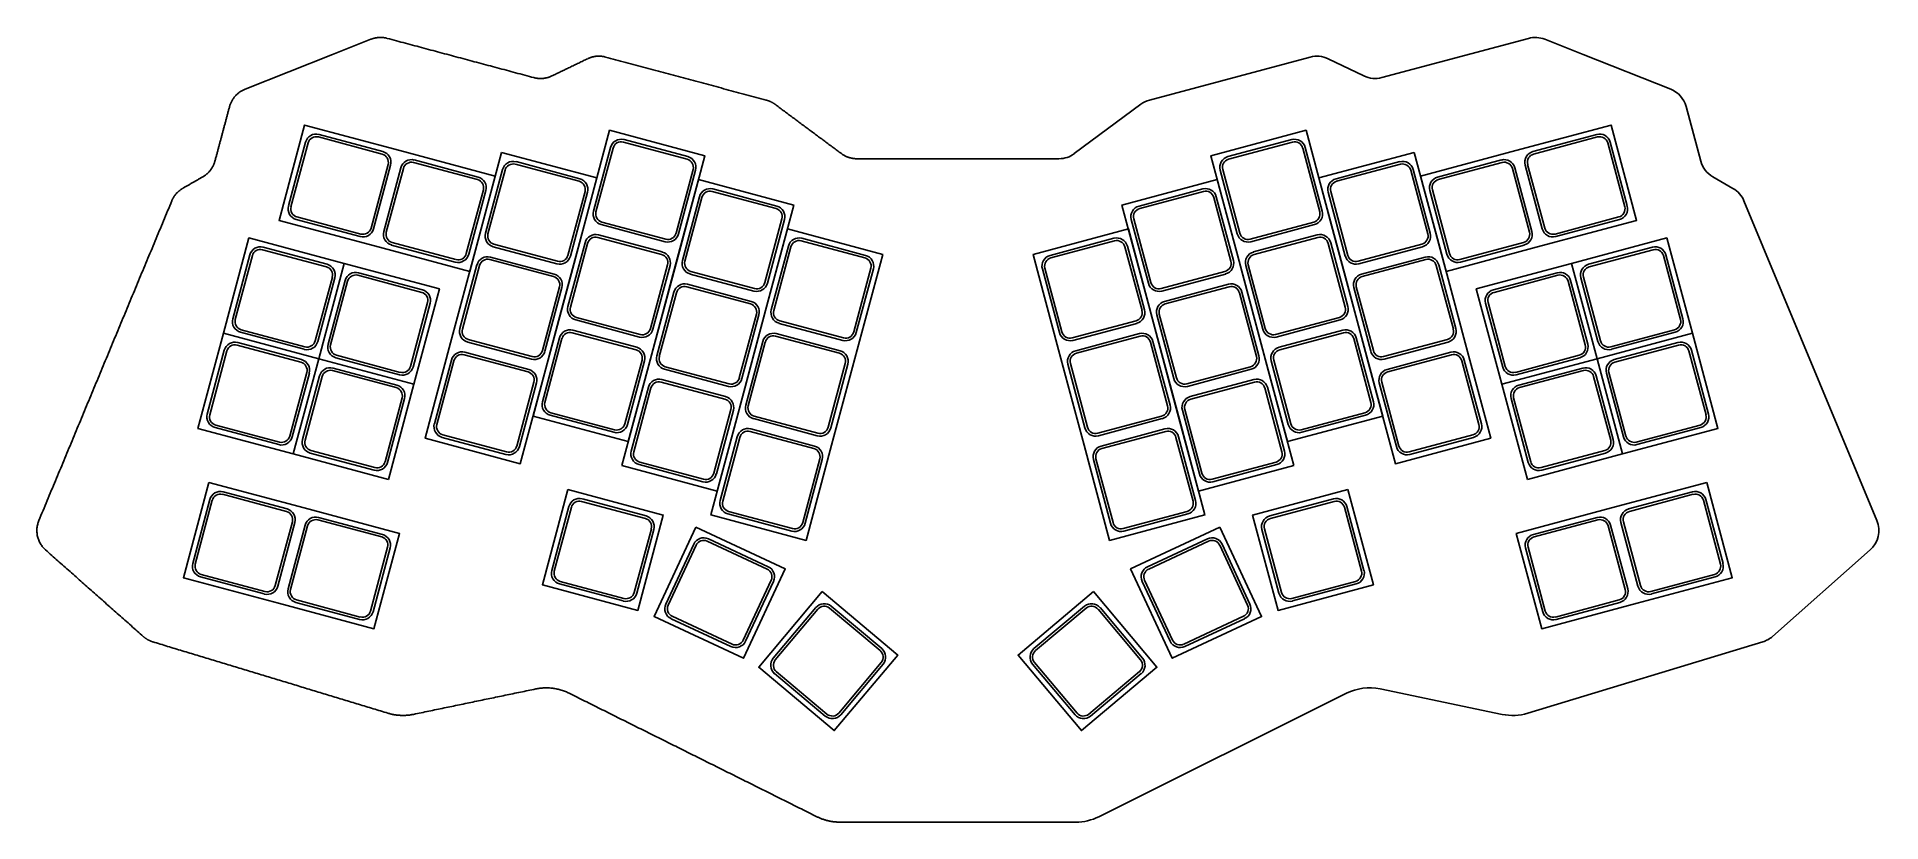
# Model space of a CAD drawing. Header units: millimetres. Extents: x -667 to -311, y -392 to -241.
import ezdxf

# ---------------------------------------------------------------- set-up
doc = ezdxf.new("R2010")
doc.units = ezdxf.units.MM
doc.layers.add('기본값', color=18, linetype='Continuous', true_color=0x000000)

msp = doc.modelspace()

# ---------------------------------------------------------------- linework, layer by layer
at = {"layer": '기본값'}
for p, q in [((-407.11, -248.5), (-378.78, -240.91)), ((-451.98, -252.83), (-420.95, -244.52)), ((-417.49, -244.84), (-410.57, -248.17)), ((-466.5, -263.16), (-453.67, -253.65)), ((-600.05, -262.76), (-612.37, -259.46)), ((-377.93, -262.76), (-365.61, -259.46)), ((-614.97, -260.97), (-618.27, -273.28)), ((-556.07, -261.96), (-559.37, -274.27)), ((-541.15, -263.75), (-553.47, -260.45)), ((-436.83, -263.75), (-424.52, -260.45)), ((-421.91, -261.96), (-418.61, -274.27)), ((-363.01, -260.97), (-359.71, -273.28)), ((-601.85, -277.68), (-598.55, -265.37)), ((-596.57, -265.9), (-599.87, -278.21)), ((-581.65, -267.69), (-593.97, -264.39)), ((-576.94, -266.23), (-580.24, -278.54)), ((-562.02, -268.02), (-574.33, -264.72)), ((-542.95, -278.67), (-539.65, -266.36)), ((-435.03, -278.67), (-438.33, -266.36)), ((-415.96, -268.02), (-403.65, -264.72)), ((-401.05, -266.23), (-397.75, -278.54)), ((-396.33, -267.69), (-384.02, -264.39)), ((-381.41, -265.9), (-378.11, -278.21)), ((-376.13, -277.68), (-379.43, -265.37)), ((-583.45, -282.61), (-580.15, -270.3)), ((-563.82, -282.94), (-560.52, -270.63)), ((-523.98, -273.29), (-536.3, -269.99)), ((-454, -273.29), (-441.68, -269.99)), ((-414.17, -282.94), (-417.47, -270.63)), ((-394.53, -282.61), (-397.83, -270.3)), ((-343.18, -267.64), (-339.3, -269.87)), ((-538.9, -271.49), (-542.2, -283.8)), ((-439.08, -271.49), (-435.78, -283.8)), ((-337.17, -272.29), (-311.5, -334.03)), ((-616.77, -275.88), (-604.45, -279.18)), ((-557.87, -276.88), (-545.55, -280.18)), ((-525.78, -288.2), (-522.48, -275.89)), ((-452.2, -288.2), (-455.5, -275.89)), ((-420.12, -276.88), (-432.43, -280.18)), ((-361.21, -275.88), (-373.53, -279.18)), ((-610.82, -284.53), (-623.13, -281.23)), ((-598.37, -280.82), (-586.05, -284.12)), ((-578.73, -281.15), (-566.42, -284.45)), ((-561, -280.36), (-564.3, -292.67)), ((-546.08, -282.16), (-558.4, -278.86)), ((-521.73, -281.02), (-525.03, -293.33)), ((-506.82, -282.82), (-519.13, -279.52)), ((-471.17, -282.82), (-458.85, -279.52)), ((-456.25, -281.02), (-452.95, -293.33)), ((-431.9, -282.16), (-419.58, -278.86)), ((-416.98, -280.36), (-413.68, -292.67)), ((-399.25, -281.15), (-411.56, -284.45)), ((-379.62, -280.82), (-391.93, -284.12)), ((-367.17, -284.53), (-354.85, -281.23)), ((-625.73, -282.73), (-629.03, -295.05)), ((-581.87, -284.63), (-585.17, -296.94)), ((-566.95, -286.43), (-579.26, -283.13)), ((-547.88, -297.07), (-544.58, -284.76)), ((-430.1, -297.07), (-433.4, -284.76)), ((-411.03, -286.43), (-398.72, -283.13)), ((-396.12, -284.63), (-392.82, -296.94)), ((-352.25, -282.73), (-348.95, -295.05)), ((-612.61, -299.45), (-609.31, -287.13)), ((-607.33, -287.67), (-610.63, -299.98)), ((-592.42, -289.46), (-604.73, -286.16)), ((-528.91, -291.69), (-541.23, -288.39)), ((-540.7, -286.41), (-528.38, -289.71)), ((-508.61, -297.73), (-505.31, -285.42)), ((-469.37, -297.73), (-472.67, -285.42)), ((-437.28, -286.41), (-449.6, -289.71)), ((-449.07, -291.69), (-436.75, -288.39)), ((-385.57, -289.46), (-373.25, -286.16)), ((-370.65, -287.67), (-367.35, -299.98)), ((-365.37, -299.45), (-368.67, -287.13)), ((-594.21, -304.38), (-590.91, -292.07)), ((-568.75, -301.34), (-565.45, -289.03)), ((-543.83, -289.89), (-547.13, -302.2)), ((-434.15, -289.89), (-430.85, -302.2)), ((-409.24, -301.34), (-412.54, -289.03)), ((-383.77, -304.38), (-387.07, -292.07)), ((-562.8, -295.28), (-550.48, -298.58)), ((-530.71, -306.6), (-527.41, -294.29)), ((-447.27, -306.6), (-450.57, -294.29)), ((-415.18, -295.28), (-427.5, -298.58)), ((-627.53, -297.65), (-615.22, -300.95)), ((-565.93, -298.76), (-569.23, -311.07)), ((-551.01, -300.56), (-563.33, -297.26)), ((-511.75, -301.22), (-524.06, -297.92)), ((-523.53, -295.94), (-511.22, -299.24)), ((-454.45, -295.94), (-466.77, -299.24)), ((-466.24, -301.22), (-453.92, -297.92)), ((-426.97, -300.56), (-414.65, -297.26)), ((-412.05, -298.76), (-408.75, -311.07)), ((-350.45, -297.65), (-362.77, -300.95)), ((-630.67, -301.14), (-633.97, -313.45)), ((-615.75, -302.93), (-628.06, -299.63)), ((-609.13, -302.58), (-596.82, -305.88)), ((-571.88, -304.83), (-584.2, -301.53)), ((-583.66, -299.55), (-571.35, -302.85)), ((-526.66, -299.42), (-529.96, -311.74)), ((-451.32, -299.42), (-448.02, -311.74)), ((-394.32, -299.55), (-406.63, -302.85)), ((-406.1, -304.83), (-393.79, -301.53)), ((-368.85, -302.58), (-381.17, -305.88)), ((-362.24, -302.93), (-349.92, -299.63)), ((-347.32, -301.14), (-344.02, -313.45)), ((-617.54, -317.85), (-614.24, -305.54)), ((-612.26, -306.07), (-615.56, -318.38)), ((-597.35, -307.86), (-609.66, -304.56)), ((-586.8, -303.03), (-590.1, -315.34)), ((-552.81, -315.47), (-549.51, -303.16)), ((-545.63, -304.81), (-533.31, -308.11)), ((-513.54, -316.14), (-510.24, -303.82)), ((-464.44, -316.14), (-467.74, -303.82)), ((-432.35, -304.81), (-444.67, -308.11)), ((-425.17, -315.47), (-428.47, -303.16)), ((-391.19, -303.03), (-387.89, -315.34)), ((-380.64, -307.86), (-368.32, -304.56)), ((-365.72, -306.07), (-362.42, -318.38)), ((-360.44, -317.85), (-363.74, -305.54)), ((-573.68, -319.74), (-570.38, -307.43)), ((-548.76, -308.29), (-552.06, -320.61)), ((-533.85, -310.09), (-546.16, -306.79)), ((-444.14, -310.09), (-431.82, -306.79)), ((-429.22, -308.29), (-425.92, -320.61)), ((-404.31, -319.74), (-407.61, -307.43)), ((-599.14, -322.78), (-595.84, -310.47)), ((-535.64, -325.01), (-532.34, -312.69)), ((-442.34, -325.01), (-445.64, -312.69)), ((-378.84, -322.78), (-382.14, -310.47)), ((-632.46, -316.05), (-620.15, -319.35)), ((-567.73, -313.68), (-555.41, -316.98)), ((-516.68, -319.62), (-528.99, -316.32)), ((-528.46, -314.34), (-516.15, -317.64)), ((-449.52, -314.34), (-461.84, -317.64)), ((-461.31, -319.62), (-448.99, -316.32)), ((-410.25, -313.68), (-422.57, -316.98)), ((-345.52, -316.05), (-357.84, -319.35)), ((-588.6, -317.95), (-576.28, -321.25)), ((-531.6, -317.82), (-534.9, -330.14)), ((-446.39, -317.82), (-443.09, -330.14)), ((-389.39, -317.95), (-401.7, -321.25)), ((-614.06, -320.98), (-601.75, -324.28)), ((-550.56, -323.21), (-538.25, -326.51)), ((-518.47, -334.54), (-515.17, -322.22)), ((-459.51, -334.54), (-462.81, -322.22)), ((-427.42, -323.21), (-439.74, -326.51)), ((-363.92, -320.98), (-376.24, -324.28)), ((-633.46, -329.97), (-636.76, -342.29)), ((-618.54, -331.77), (-630.86, -328.47)), ((-549.21, -333.12), (-561.52, -329.82)), ((-428.77, -333.12), (-416.46, -329.82)), ((-359.44, -331.77), (-347.13, -328.47)), ((-344.52, -329.97), (-341.22, -342.29)), ((-620.34, -346.69), (-617.04, -334.37)), ((-600.14, -336.7), (-612.46, -333.4)), ((-564.13, -331.33), (-567.43, -343.64)), ((-533.39, -332.74), (-521.08, -336.04)), ((-444.59, -332.74), (-456.91, -336.04)), ((-413.86, -331.33), (-410.56, -343.64)), ((-377.84, -336.7), (-365.53, -333.4)), ((-357.64, -346.69), (-360.94, -334.37)), ((-615.06, -334.9), (-618.36, -347.22)), ((-551.01, -348.04), (-547.71, -335.73)), ((-525.63, -342.94), (-537.18, -337.55)), ((-452.35, -342.94), (-440.8, -337.55)), ((-426.98, -348.04), (-430.28, -335.73)), ((-362.92, -334.9), (-359.62, -347.22)), ((-601.94, -351.62), (-598.64, -339.3)), ((-540.01, -338.58), (-545.4, -350.13)), ((-437.97, -338.58), (-432.59, -350.13)), ((-376.04, -351.62), (-379.34, -339.3)), ((-312.81, -339.69), (-331.67, -356.4)), ((-635.26, -344.89), (-622.94, -348.19)), ((-342.73, -344.89), (-355.04, -348.19)), ((-565.92, -346.24), (-553.61, -349.54)), ((-529.99, -357.32), (-524.6, -345.76)), ((-447.99, -357.32), (-453.38, -345.76)), ((-412.06, -346.24), (-424.37, -349.54)), ((-616.86, -349.82), (-604.54, -353.12)), ((-516.44, -350.81), (-524.64, -360.58)), ((-503.68, -358.75), (-513.45, -350.55)), ((-474.3, -358.75), (-464.53, -350.55)), ((-461.54, -350.81), (-453.35, -360.58)), ((-361.13, -349.82), (-373.44, -353.12)), ((-544.37, -352.96), (-532.81, -358.34)), ((-433.61, -352.96), (-445.17, -358.34)), ((-333.53, -357.44), (-378.93, -371.21)), ((-511.62, -371.51), (-503.42, -361.74)), ((-466.37, -371.51), (-474.56, -361.74)), ((-524.38, -363.57), (-514.61, -371.77)), ((-453.61, -363.57), (-463.37, -371.77)), ((-383.87, -371.43), (-407.45, -366.53)), ((-413.95, -367.37), (-461.76, -391.19))]:
    msp.add_line(p, q, dxfattribs=at)
for points in [[(-626.66, -250.73), (-609.74, -244.02), (-602.34, -241.09)], [(-375.65, -241.09), (-368.24, -244.02), (-351.32, -250.73)], [(-348.34, -254.08), (-345.52, -264.6)], [(-600.18, -263.25), (-612.5, -259.95)], [(-377.8, -263.25), (-365.49, -259.95)], [(-614.49, -261.1), (-617.79, -273.41)], [(-555.59, -262.09), (-558.89, -274.4)], [(-541.28, -264.24), (-553.6, -260.94)], [(-436.7, -264.24), (-424.39, -260.94)], [(-422.4, -262.09), (-419.1, -274.4)], [(-363.49, -261.1), (-360.2, -273.41)], [(-602.33, -277.55), (-599.03, -265.24)], [(-596.09, -266.03), (-599.39, -278.34)], [(-581.78, -268.18), (-594.1, -264.88)], [(-576.45, -266.36), (-579.75, -278.67)], [(-562.15, -268.51), (-574.46, -265.21)], [(-543.43, -278.54), (-540.13, -266.23)], [(-508.51, -264.15), (-487.18, -264.15), (-469.47, -264.15)], [(-434.55, -278.54), (-437.85, -266.23)], [(-415.84, -268.51), (-403.52, -265.21)], [(-401.53, -266.36), (-398.23, -278.67)], [(-396.2, -268.18), (-383.89, -264.88)], [(-381.9, -266.03), (-378.6, -278.34)], [(-375.65, -277.55), (-378.95, -265.24)], [(-583.93, -282.48), (-580.63, -270.17)], [(-564.3, -282.81), (-561, -270.5)], [(-524.11, -273.77), (-536.43, -270.47)], [(-453.87, -273.77), (-441.55, -270.47)], [(-413.68, -282.81), (-416.98, -270.5)], [(-394.05, -282.48), (-397.35, -270.17)], [(-538.42, -271.62), (-541.72, -283.93)], [(-439.56, -271.62), (-436.26, -283.93)], [(-616.64, -275.4), (-604.32, -278.7)], [(-557.74, -276.39), (-545.42, -279.69)], [(-526.26, -288.07), (-522.96, -275.76)], [(-451.72, -288.07), (-455.02, -275.76)], [(-420.24, -276.39), (-432.56, -279.69)], [(-361.34, -275.4), (-373.66, -278.7)], [(-598.24, -280.33), (-585.92, -283.63)], [(-578.6, -280.66), (-566.29, -283.96)], [(-560.52, -280.49), (-563.82, -292.8)], [(-546.21, -282.64), (-558.53, -279.34)], [(-521.25, -281.15), (-524.55, -293.46)], [(-506.95, -283.3), (-519.26, -280)], [(-471.04, -283.3), (-458.72, -280)], [(-456.73, -281.15), (-453.43, -293.46)], [(-431.77, -282.64), (-419.46, -279.34)], [(-417.46, -280.49), (-414.17, -292.8)], [(-399.38, -280.66), (-411.69, -283.96)], [(-379.74, -280.33), (-392.06, -283.63)], [(-625.25, -282.86), (-628.55, -295.18)], [(-610.95, -285.02), (-623.26, -281.72)], [(-581.38, -284.76), (-584.68, -297.07)], [(-567.08, -286.91), (-579.39, -283.61)], [(-548.36, -296.94), (-545.06, -284.63)], [(-429.62, -296.94), (-432.92, -284.63)], [(-410.9, -286.91), (-398.59, -283.61)], [(-396.6, -284.76), (-393.3, -297.07)], [(-367.04, -285.02), (-354.72, -281.72)], [(-352.73, -282.86), (-349.43, -295.18)], [(-613.1, -299.32), (-609.8, -287.01)], [(-606.85, -287.79), (-610.15, -300.11)], [(-592.55, -289.95), (-604.86, -286.65)], [(-540.57, -285.92), (-528.25, -289.22)], [(-509.1, -297.6), (-505.8, -285.29)], [(-468.89, -297.6), (-472.19, -285.29)], [(-437.41, -285.92), (-449.73, -289.22)], [(-385.44, -289.95), (-373.12, -286.65)], [(-371.13, -287.79), (-367.83, -300.11)], [(-364.89, -299.32), (-368.19, -287.01)], [(-594.7, -304.25), (-591.4, -291.94)], [(-569.23, -301.21), (-565.93, -288.9)], [(-543.35, -290.02), (-546.65, -302.33)], [(-529.04, -292.17), (-541.36, -288.87)], [(-448.94, -292.17), (-436.62, -288.87)], [(-434.63, -290.02), (-431.33, -302.33)], [(-408.75, -301.21), (-412.05, -288.9)], [(-383.29, -304.25), (-386.59, -291.94)], [(-562.67, -294.79), (-550.35, -298.09)], [(-531.2, -306.48), (-527.9, -294.16)], [(-523.4, -295.45), (-511.09, -298.75)], [(-454.58, -295.45), (-466.9, -298.75)], [(-446.79, -306.48), (-450.09, -294.16)], [(-415.31, -294.79), (-427.63, -298.09)], [(-627.4, -297.17), (-615.09, -300.47)], [(-583.54, -299.06), (-571.22, -302.36)], [(-565.45, -298.89), (-568.75, -311.2)], [(-551.14, -301.04), (-563.46, -297.74)], [(-511.88, -301.7), (-524.19, -298.4)], [(-466.11, -301.7), (-453.79, -298.4)], [(-426.84, -301.04), (-414.52, -297.74)], [(-412.53, -298.89), (-409.23, -311.2)], [(-394.45, -299.06), (-406.76, -302.36)], [(-350.58, -297.17), (-362.9, -300.47)], [(-630.18, -301.27), (-633.48, -313.58)], [(-615.88, -303.42), (-628.19, -300.12)], [(-609, -302.1), (-596.69, -305.4)], [(-572.01, -305.31), (-584.32, -302.01)], [(-526.18, -299.55), (-529.48, -311.86)], [(-451.8, -299.55), (-448.5, -311.86)], [(-405.97, -305.31), (-393.66, -302.01)], [(-368.98, -302.1), (-381.3, -305.4)], [(-362.11, -303.42), (-349.79, -300.12)], [(-347.8, -301.27), (-344.5, -313.58)], [(-618.03, -317.72), (-614.73, -305.41)], [(-611.78, -306.2), (-615.08, -318.51)], [(-597.48, -308.35), (-609.79, -305.05)], [(-586.32, -303.16), (-589.61, -315.47)], [(-553.29, -315.35), (-549.99, -303.03)], [(-545.5, -304.32), (-533.19, -307.62)], [(-514.03, -316.01), (-510.73, -303.69)], [(-463.96, -316.01), (-467.26, -303.69)], [(-432.48, -304.32), (-444.8, -307.62)], [(-424.69, -315.35), (-427.99, -303.03)], [(-391.67, -303.16), (-388.37, -315.47)], [(-380.51, -308.35), (-368.19, -305.05)], [(-366.2, -306.2), (-362.9, -318.51)], [(-359.96, -317.72), (-363.26, -305.41)], [(-574.16, -319.62), (-570.86, -307.3)], [(-548.28, -308.42), (-551.58, -320.73)], [(-533.97, -310.57), (-546.29, -307.27)], [(-444.01, -310.57), (-431.69, -307.27)], [(-429.7, -308.42), (-426.4, -320.73)], [(-403.82, -319.62), (-407.12, -307.3)], [(-599.63, -322.65), (-596.33, -310.34)], [(-567.6, -313.19), (-555.28, -316.49)], [(-536.13, -324.88), (-532.83, -312.56)], [(-441.86, -324.88), (-445.16, -312.56)], [(-410.38, -313.19), (-422.7, -316.49)], [(-378.36, -322.65), (-381.66, -310.34)], [(-632.33, -315.57), (-620.02, -318.87)], [(-516.81, -320.1), (-529.12, -316.8)], [(-528.33, -313.85), (-516.02, -317.15)], [(-449.65, -313.85), (-461.97, -317.15)], [(-461.18, -320.1), (-448.86, -316.8)], [(-345.65, -315.57), (-357.97, -318.87)], [(-613.93, -320.5), (-601.62, -323.8)], [(-588.47, -317.46), (-576.15, -320.76)], [(-531.11, -317.95), (-534.41, -330.27)], [(-446.87, -317.95), (-443.57, -330.27)], [(-389.52, -317.46), (-401.83, -320.76)], [(-364.05, -320.5), (-376.37, -323.8)], [(-550.43, -322.73), (-538.12, -326.03)], [(-518.96, -334.41), (-515.66, -322.09)], [(-459.03, -334.41), (-462.33, -322.09)], [(-427.55, -322.73), (-439.87, -326.03)], [(-632.98, -330.1), (-636.28, -342.41)], [(-618.67, -332.25), (-630.99, -328.95)], [(-549.34, -333.61), (-561.65, -330.31)], [(-428.64, -333.61), (-416.33, -330.31)], [(-359.31, -332.25), (-347, -328.95)], [(-345.01, -330.1), (-341.71, -342.41)], [(-620.82, -346.56), (-617.52, -334.24)], [(-600.27, -337.18), (-612.59, -333.88)], [(-563.64, -331.46), (-566.94, -343.77)], [(-533.26, -332.26), (-520.95, -335.56)], [(-444.72, -332.26), (-457.04, -335.56)], [(-414.34, -331.46), (-411.04, -343.77)], [(-377.71, -337.18), (-365.4, -333.88)], [(-357.16, -346.56), (-360.46, -334.24)], [(-614.58, -335.03), (-617.88, -347.35)], [(-551.49, -347.91), (-548.19, -335.6)], [(-525.84, -343.39), (-537.4, -338)], [(-452.14, -343.39), (-440.59, -338)], [(-426.49, -347.91), (-429.79, -335.6)], [(-363.41, -335.03), (-360.11, -347.35)], [(-602.42, -351.49), (-599.12, -339.17)], [(-539.56, -338.79), (-544.94, -350.34)], [(-438.43, -338.79), (-433.04, -350.34)], [(-375.56, -351.49), (-378.86, -339.17)], [(-635.13, -344.41), (-622.81, -347.71)], [(-342.85, -344.41), (-355.17, -347.71)], [(-565.8, -345.76), (-553.48, -349.06)], [(-530.44, -357.1), (-525.05, -345.55)], [(-447.54, -357.1), (-452.93, -345.55)], [(-412.19, -345.76), (-424.5, -349.06)], [(-616.73, -349.34), (-604.41, -352.64)], [(-544.16, -352.5), (-532.6, -357.89)], [(-516.06, -351.13), (-524.26, -360.9)], [(-504, -359.13), (-513.77, -350.93)], [(-473.98, -359.13), (-464.21, -350.93)], [(-461.92, -351.13), (-453.73, -360.9)], [(-433.83, -352.5), (-445.38, -357.89)], [(-361.26, -349.34), (-373.57, -352.64)], [(-524.06, -363.19), (-514.29, -371.39)], [(-512, -371.19), (-503.8, -361.42)], [(-465.98, -371.19), (-474.18, -361.42)], [(-453.93, -363.19), (-463.7, -371.39)], [(-466.22, -392.24), (-488.99, -392.24), (-511.77, -392.24)]]:
    msp.add_lwpolyline(points, dxfattribs=at)
at = {"layer": '기본값', "color": 18, "true_color": 0x000000}
for points in [[(-578.34, -267.52), (-583.27, -285.92), (-601.68, -280.99), (-620.08, -276.06), (-615.15, -257.66), (-596.75, -262.59)], [(-571.04, -313.85), (-566.11, -295.45), (-561.18, -277.05), (-556.25, -258.65), (-537.84, -263.58), (-542.78, -281.98), (-547.71, -300.38), (-552.64, -318.78)], [(-406.95, -313.85), (-411.88, -295.45), (-416.81, -277.05), (-421.74, -258.65), (-440.14, -263.58), (-435.21, -281.98), (-430.28, -300.38), (-425.35, -318.78)], [(-399.64, -267.52), (-394.71, -285.92), (-376.31, -280.99), (-357.91, -276.06), (-362.84, -257.66), (-381.24, -262.59)], [(-577.11, -262.92), (-558.71, -267.85), (-563.64, -286.25), (-568.57, -304.65), (-573.5, -323.05), (-591.9, -318.12), (-586.97, -299.72), (-582.04, -281.32)], [(-400.87, -262.92), (-419.27, -267.85), (-414.34, -286.25), (-409.41, -304.65), (-404.48, -323.05), (-386.08, -318.12), (-391.01, -299.72), (-395.94, -281.32)], [(-553.87, -323.38), (-548.94, -304.98), (-544.01, -286.58), (-539.08, -268.18), (-520.68, -273.11), (-525.61, -291.51), (-530.54, -309.91), (-535.47, -328.31)], [(-424.11, -323.38), (-429.04, -304.98), (-433.98, -286.58), (-438.91, -268.18), (-457.31, -273.11), (-452.38, -291.51), (-447.45, -309.91), (-442.52, -328.31)], [(-521.91, -277.71), (-503.51, -282.64), (-508.44, -301.04), (-513.37, -319.44), (-518.3, -337.84), (-536.7, -332.91), (-531.77, -314.51), (-526.84, -296.11)], [(-456.07, -277.71), (-474.48, -282.64), (-469.54, -301.04), (-464.61, -319.44), (-459.68, -337.84), (-441.28, -332.91), (-446.21, -314.51), (-451.14, -296.11)], [(-598.97, -326.09), (-617.37, -321.16), (-635.77, -316.23), (-630.84, -297.83), (-625.91, -279.43), (-607.51, -284.36), (-589.11, -289.29), (-594.04, -307.69)], [(-379.01, -326.09), (-360.61, -321.16), (-342.21, -316.23), (-347.14, -297.83), (-352.07, -279.43), (-370.47, -284.36), (-388.88, -289.29), (-383.95, -307.69)], [(-617.37, -321.16), (-612.44, -302.76), (-607.51, -284.36), (-612.44, -302.76)], [(-360.61, -321.16), (-365.54, -302.76), (-370.47, -284.36), (-365.54, -302.76)], [(-594.04, -307.69), (-612.44, -302.76), (-630.84, -297.83), (-612.44, -302.76)], [(-383.95, -307.69), (-365.54, -302.76), (-347.14, -297.83), (-365.54, -302.76)], [(-633.64, -326.66), (-615.23, -331.59), (-596.83, -336.52), (-601.76, -354.92), (-620.17, -349.99), (-638.57, -345.06)], [(-344.35, -326.66), (-362.75, -331.59), (-381.15, -336.52), (-376.22, -354.92), (-357.82, -349.99), (-339.42, -345.06)], [(-564.3, -328.02), (-545.9, -332.95), (-550.83, -351.35), (-569.23, -346.42)], [(-413.68, -328.02), (-432.08, -332.95), (-427.15, -351.35), (-408.75, -346.42)], [(-539.61, -335.29), (-522.34, -343.34), (-530.39, -360.6), (-547.66, -352.55)], [(-438.38, -335.29), (-455.64, -343.34), (-447.59, -360.6), (-430.33, -352.55)], [(-515.2, -347.74), (-500.61, -359.99), (-512.86, -374.58), (-527.45, -362.33)], [(-462.78, -347.74), (-477.37, -359.99), (-465.13, -374.58), (-450.54, -362.33)]]:
    msp.add_lwpolyline(points, close=True, dxfattribs=at)
at = {"layer": '기본값', "extrusion": (0, 0, -1)}
for centre, radius, start, end in [((377.49, -245.74), 5, 75, 111.614), ((419.66, -249.35), 5, 75, 115.6848), ((450.69, -257.66), 5, 53.427, 75), ((353.17, -255.37), 5, 111.614, 165), ((365.06, -261.52), 2.13, 75, 165), ((365.06, -261.52), 1.62, 75, 165), ((423.97, -262.51), 2.12, 75, 165), ((423.97, -262.51), 1.62, 75, 165), ((377.38, -264.82), 2.12, 345, 75), ((377.38, -264.82), 1.62, 345, 75), ((436.28, -265.81), 2.13, 345, 75), ((436.28, -265.81), 1.62, 345, 75), ((403.1, -266.78), 2.12, 75, 165), ((403.1, -266.78), 1.62, 75, 165), ((383.47, -266.45), 2.12, 75, 165), ((383.47, -266.45), 1.62, 75, 165), ((441.13, -272.04), 2.12, 75, 165), ((441.13, -272.04), 1.62, 75, 165), ((415.41, -270.08), 2.13, 345, 75), ((415.41, -270.08), 1.62, 345, 75), ((395.78, -269.75), 2.13, 345, 75), ((395.78, -269.75), 1.62, 345, 75), ((341.79, -274.21), 5, 119.8611, 157.4278), ((453.45, -275.34), 2.13, 345, 75), ((453.45, -275.34), 1.62, 345, 75), ((361.76, -273.83), 1.62, 165, 255), ((361.76, -273.83), 2.12, 165, 255), ((420.67, -274.82), 1.62, 165, 255), ((420.67, -274.82), 2.12, 165, 255), ((374.08, -277.13), 2.13, 255, 345), ((374.08, -277.13), 1.62, 255, 345), ((458.3, -281.57), 2.12, 75, 165), ((458.3, -281.57), 1.62, 75, 165), ((432.98, -278.12), 2.12, 255, 345), ((432.98, -278.12), 1.62, 255, 345), ((419.03, -280.91), 2.12, 75, 165), ((419.03, -280.91), 1.62, 75, 165), ((399.8, -279.09), 1.62, 165, 255), ((399.8, -279.09), 2.12, 165, 255), ((380.17, -278.76), 1.62, 165, 255), ((380.17, -278.76), 2.12, 165, 255), ((354.3, -283.28), 2.13, 75, 165), ((470.62, -284.87), 2.13, 345, 75), ((470.62, -284.87), 1.62, 345, 75), ((437.83, -284.35), 1.62, 165, 255), ((437.83, -284.35), 2.12, 165, 255), ((431.35, -284.21), 2.12, 345, 75), ((431.35, -284.21), 1.62, 345, 75), ((412.11, -282.39), 2.12, 255, 345), ((412.11, -282.39), 1.62, 255, 345), ((398.17, -285.18), 2.12, 75, 165), ((398.17, -285.18), 1.62, 75, 165), ((392.48, -282.06), 2.12, 255, 345), ((392.48, -282.06), 1.62, 255, 345), ((366.62, -286.58), 2.12, 345, 75), ((354.3, -283.28), 1.62, 75, 165), ((450.15, -287.65), 2.12, 255, 345), ((450.15, -287.65), 1.62, 255, 345), ((436.2, -290.44), 2.12, 75, 165), ((410.48, -288.48), 2.12, 345, 75), ((410.48, -288.48), 1.62, 345, 75), ((372.7, -288.22), 2.12, 75, 165), ((372.7, -288.22), 1.62, 75, 165), ((366.62, -286.58), 1.62, 345, 75), ((448.52, -293.74), 2.12, 345, 75), ((436.2, -290.44), 1.62, 75, 165), ((385.02, -291.52), 2.13, 345, 75), ((385.02, -291.52), 1.62, 345, 75), ((455, -293.88), 1.62, 165, 255), ((455, -293.88), 2.12, 165, 255), ((448.52, -293.74), 1.62, 345, 75), ((415.73, -293.22), 1.62, 165, 255), ((415.73, -293.22), 2.13, 165, 255), ((351, -295.6), 1.62, 165, 255), ((351, -295.6), 2.12, 165, 255), ((467.32, -297.18), 2.12, 255, 345), ((467.32, -297.18), 1.62, 255, 345), ((453.37, -299.97), 2.12, 75, 165), ((453.37, -299.97), 1.62, 75, 165), ((428.05, -296.52), 2.13, 255, 345), ((428.05, -296.52), 1.62, 255, 345), ((414.1, -299.31), 2.13, 75, 165), ((414.1, -299.31), 1.62, 75, 165), ((394.87, -297.49), 1.62, 165, 255), ((394.87, -297.49), 2.13, 165, 255), ((465.69, -303.27), 2.12, 345, 75), ((465.69, -303.27), 1.62, 345, 75), ((432.9, -302.75), 1.62, 165, 255), ((432.9, -302.75), 2.13, 165, 255), ((426.42, -302.61), 2.12, 345, 75), ((426.42, -302.61), 1.62, 345, 75), ((407.18, -300.79), 2.13, 255, 345), ((407.18, -300.79), 1.62, 255, 345), ((393.24, -303.58), 2.13, 75, 165), ((393.24, -303.58), 1.62, 75, 165), ((369.4, -300.53), 1.62, 165, 255), ((369.4, -300.53), 2.12, 165, 255), ((363.32, -298.9), 2.13, 255, 345), ((363.32, -298.9), 1.62, 255, 345), ((349.37, -301.69), 2.13, 75, 165), ((349.37, -301.69), 1.62, 75, 165), ((405.55, -306.88), 2.12, 345, 75), ((405.55, -306.88), 1.62, 345, 75), ((381.72, -303.83), 2.12, 255, 345), ((381.72, -303.83), 1.62, 255, 345), ((367.77, -306.62), 2.12, 75, 165), ((367.77, -306.62), 1.62, 75, 165), ((361.69, -304.99), 2.12, 345, 75), ((361.69, -304.99), 1.62, 345, 75), ((445.22, -306.05), 2.13, 255, 345), ((445.22, -306.05), 1.62, 255, 345), ((431.27, -308.84), 2.13, 75, 165), ((431.27, -308.84), 1.62, 75, 165), ((380.09, -309.92), 2.13, 345, 75), ((380.09, -309.92), 1.62, 345, 75), ((450.07, -312.29), 1.62, 165, 255), ((450.07, -312.29), 2.13, 165, 255), ((443.59, -312.14), 2.12, 345, 75), ((443.59, -312.14), 1.62, 345, 75), ((410.8, -311.62), 1.62, 165, 255), ((410.8, -311.62), 2.13, 165, 255), ((462.39, -315.59), 2.13, 255, 345), ((462.39, -315.59), 1.62, 255, 345), ((448.44, -318.37), 2.13, 75, 165), ((448.44, -318.37), 1.62, 75, 165), ((423.12, -314.92), 2.13, 255, 345), ((423.12, -314.92), 1.62, 255, 345), ((389.94, -315.89), 1.62, 165, 255), ((389.94, -315.89), 2.13, 165, 255), ((346.07, -314), 1.62, 165, 255), ((346.07, -314), 2.12, 165, 255), ((460.76, -321.67), 2.12, 345, 75), ((460.76, -321.67), 1.62, 345, 75), ((402.25, -319.19), 2.13, 255, 345), ((402.25, -319.19), 1.62, 255, 345), ((364.47, -318.93), 1.62, 165, 255), ((364.47, -318.93), 2.12, 165, 255), ((358.39, -317.3), 2.13, 255, 345), ((358.39, -317.3), 1.62, 255, 345), ((427.97, -321.16), 1.62, 165, 255), ((427.97, -321.16), 2.13, 165, 255), ((376.79, -322.23), 2.12, 255, 345), ((376.79, -322.23), 1.62, 255, 345), ((440.29, -324.46), 2.13, 255, 345), ((440.29, -324.46), 1.62, 255, 345), ((445.14, -330.69), 1.62, 165, 255), ((445.14, -330.69), 2.13, 165, 255), ((415.91, -331.88), 2.12, 75, 165), ((415.91, -331.88), 1.62, 75, 165), ((346.58, -330.52), 2.13, 75, 165), ((346.58, -330.52), 1.62, 75, 165), ((457.46, -333.99), 2.13, 255, 345), ((457.46, -333.99), 1.62, 255, 345), ((428.22, -335.18), 2.12, 345, 75), ((428.22, -335.18), 1.62, 345, 75), ((364.98, -335.45), 2.12, 75, 165), ((364.98, -335.45), 1.62, 75, 165), ((358.89, -333.82), 2.12, 345, 75), ((358.89, -333.82), 1.62, 345, 75), ((316.12, -335.95), 5, 157.4278, 228.4706), ((439.9, -339.47), 2.12, 64.9999, 154.9999), ((439.9, -339.47), 1.62, 64.9999, 154.9999), ((377.29, -338.75), 2.13, 345, 75), ((377.29, -338.75), 1.62, 345, 75), ((451.46, -344.86), 2.13, 334.9999, 64.9999), ((451.46, -344.86), 1.62, 334.9999, 64.9999), ((412.61, -344.19), 1.62, 165, 255), ((412.61, -344.19), 2.13, 165, 255), ((343.28, -342.84), 1.62, 165, 255), ((343.28, -342.84), 2.12, 165, 255), ((424.92, -347.49), 2.13, 255, 345), ((424.92, -347.49), 1.62, 255, 345), ((361.68, -347.77), 1.62, 165, 255), ((361.68, -347.77), 2.12, 165, 255), ((355.59, -346.14), 2.13, 255, 345), ((355.59, -346.14), 1.62, 255, 345), ((463.17, -352.18), 2.12, 49.9999, 139.9999), ((463.17, -352.18), 1.62, 49.9999, 139.9999), ((434.51, -351.03), 1.62, 154.9999, 244.9999), ((434.51, -351.03), 2.12, 154.9999, 244.9999), ((373.99, -351.07), 2.12, 255, 345), ((373.99, -351.07), 1.62, 255, 345), ((472.94, -360.37), 2.12, 319.9999, 49.9999), ((472.94, -360.37), 1.62, 319.9999, 49.9999), ((446.07, -356.42), 2.12, 244.9999, 334.9999), ((446.07, -356.42), 1.62, 244.9999, 334.9999), ((334.99, -352.65), 5, 228.4706, 253.1257), ((454.97, -361.95), 1.62, 139.9999, 229.9999), ((454.97, -361.95), 2.13, 139.9999, 229.9999), ((464.74, -370.14), 2.12, 229.9999, 319.9999), ((464.74, -370.14), 1.62, 229.9999, 319.9999), ((381.83, -361.64), 10, 253.1257, 281.7386), ((466.22, -382.24), 10, 243.5177, 270)]:
    msp.add_arc(centre, radius, start, end, dxfattribs=at)
at = {"layer": '기본값'}
for centre, radius, start, end in [((-408.4, -243.67), 5, 244.3152, 285), ((-612.92, -261.52), 2.13, 75, 165), ((-612.92, -261.52), 1.62, 75, 165), ((-600.6, -264.82), 1.62, 345, 75), ((-600.6, -264.82), 2.12, 345, 75), ((-554.02, -262.51), 2.12, 75, 165), ((-554.02, -262.51), 1.62, 75, 165), ((-469.47, -259.15), 5, 270, 306.573), ((-594.52, -266.45), 2.12, 75, 165), ((-594.52, -266.45), 1.62, 75, 165), ((-574.88, -266.78), 2.12, 75, 165), ((-574.88, -266.78), 1.62, 75, 165), ((-541.7, -265.81), 1.62, 345, 75), ((-541.7, -265.81), 2.13, 345, 75), ((-340.69, -263.31), 5, 195, 240.1389), ((-582.2, -269.75), 1.62, 345, 75), ((-582.2, -269.75), 2.13, 345, 75), ((-562.57, -270.08), 1.62, 345, 75), ((-562.57, -270.08), 2.13, 345, 75), ((-536.85, -272.04), 2.12, 75, 165), ((-536.85, -272.04), 1.62, 75, 165), ((-616.22, -273.83), 2.12, 165, 255), ((-616.22, -273.83), 1.62, 165, 255), ((-524.53, -275.34), 1.62, 345, 75), ((-524.53, -275.34), 2.13, 345, 75), ((-603.9, -277.13), 2.13, 255, 345), ((-603.9, -277.13), 1.62, 255, 345), ((-557.32, -274.82), 2.12, 165, 255), ((-557.32, -274.82), 1.62, 165, 255), ((-623.68, -283.28), 2.13, 75, 165), ((-597.82, -278.76), 2.12, 165, 255), ((-597.82, -278.76), 1.62, 165, 255), ((-578.18, -279.09), 2.12, 165, 255), ((-578.18, -279.09), 1.62, 165, 255), ((-558.95, -280.91), 2.12, 75, 165), ((-558.95, -280.91), 1.62, 75, 165), ((-545, -278.12), 2.12, 255, 345), ((-545, -278.12), 1.62, 255, 345), ((-519.68, -281.57), 2.12, 75, 165), ((-519.68, -281.57), 1.62, 75, 165), ((-623.68, -283.28), 1.62, 75, 165), ((-611.37, -286.58), 2.12, 345, 75), ((-585.5, -282.06), 2.12, 255, 345), ((-585.5, -282.06), 1.62, 255, 345), ((-579.81, -285.18), 2.12, 75, 165), ((-579.81, -285.18), 1.62, 75, 165), ((-565.87, -282.39), 2.12, 255, 345), ((-565.87, -282.39), 1.62, 255, 345), ((-546.63, -284.21), 1.62, 345, 75), ((-546.63, -284.21), 2.12, 345, 75), ((-540.15, -284.35), 2.12, 165, 255), ((-540.15, -284.35), 1.62, 165, 255), ((-507.37, -284.87), 1.62, 345, 75), ((-507.37, -284.87), 2.13, 345, 75), ((-611.37, -286.58), 1.62, 345, 75), ((-605.28, -288.22), 2.12, 75, 165), ((-605.28, -288.22), 1.62, 75, 165), ((-567.5, -288.48), 1.62, 345, 75), ((-567.5, -288.48), 2.12, 345, 75), ((-541.78, -290.44), 2.12, 75, 165), ((-527.83, -287.65), 2.12, 255, 345), ((-527.83, -287.65), 1.62, 255, 345), ((-592.97, -291.52), 1.62, 345, 75), ((-592.97, -291.52), 2.13, 345, 75), ((-541.78, -290.44), 1.62, 75, 165), ((-529.46, -293.74), 2.12, 345, 75), ((-626.98, -295.6), 2.12, 165, 255), ((-626.98, -295.6), 1.62, 165, 255), ((-562.25, -293.22), 2.13, 165, 255), ((-562.25, -293.22), 1.62, 165, 255), ((-529.46, -293.74), 1.62, 345, 75), ((-522.98, -293.88), 2.12, 165, 255), ((-522.98, -293.88), 1.62, 165, 255), ((-583.11, -297.49), 2.13, 165, 255), ((-583.11, -297.49), 1.62, 165, 255), ((-563.88, -299.31), 2.13, 75, 165), ((-563.88, -299.31), 1.62, 75, 165), ((-549.93, -296.52), 2.13, 255, 345), ((-549.93, -296.52), 1.62, 255, 345), ((-524.61, -299.97), 2.12, 75, 165), ((-524.61, -299.97), 1.62, 75, 165), ((-510.67, -297.18), 2.12, 255, 345), ((-510.67, -297.18), 1.62, 255, 345), ((-628.61, -301.69), 2.13, 75, 165), ((-628.61, -301.69), 1.62, 75, 165), ((-614.67, -298.9), 2.13, 255, 345), ((-614.67, -298.9), 1.62, 255, 345), ((-608.58, -300.53), 2.12, 165, 255), ((-608.58, -300.53), 1.62, 165, 255), ((-584.75, -303.58), 2.13, 75, 165), ((-584.75, -303.58), 1.62, 75, 165), ((-570.8, -300.79), 2.13, 255, 345), ((-570.8, -300.79), 1.62, 255, 345), ((-551.56, -302.61), 1.62, 345, 75), ((-551.56, -302.61), 2.12, 345, 75), ((-545.08, -302.75), 2.13, 165, 255), ((-545.08, -302.75), 1.62, 165, 255), ((-512.3, -303.27), 1.62, 345, 75), ((-512.3, -303.27), 2.12, 345, 75), ((-616.3, -304.99), 1.62, 345, 75), ((-616.3, -304.99), 2.12, 345, 75), ((-610.21, -306.62), 2.12, 75, 165), ((-610.21, -306.62), 1.62, 75, 165), ((-596.27, -303.83), 2.12, 255, 345), ((-596.27, -303.83), 1.62, 255, 345), ((-572.43, -306.88), 1.62, 345, 75), ((-572.43, -306.88), 2.12, 345, 75), ((-597.9, -309.92), 1.62, 345, 75), ((-597.9, -309.92), 2.13, 345, 75), ((-546.71, -308.84), 2.13, 75, 165), ((-546.71, -308.84), 1.62, 75, 165), ((-532.76, -306.05), 2.13, 255, 345), ((-532.76, -306.05), 1.62, 255, 345), ((-567.18, -311.62), 2.13, 165, 255), ((-567.18, -311.62), 1.62, 165, 255), ((-534.4, -312.14), 1.62, 345, 75), ((-534.4, -312.14), 2.12, 345, 75), ((-527.91, -312.29), 2.13, 165, 255), ((-527.91, -312.29), 1.62, 165, 255), ((-631.91, -314), 2.12, 165, 255), ((-631.91, -314), 1.62, 165, 255), ((-588.05, -315.89), 2.13, 165, 255), ((-588.05, -315.89), 1.62, 165, 255), ((-554.86, -314.92), 2.13, 255, 345), ((-554.86, -314.92), 1.62, 255, 345), ((-529.54, -318.37), 2.13, 75, 165), ((-529.54, -318.37), 1.62, 75, 165), ((-515.6, -315.59), 2.13, 255, 345), ((-515.6, -315.59), 1.62, 255, 345), ((-619.6, -317.3), 2.13, 255, 345), ((-619.6, -317.3), 1.62, 255, 345), ((-613.51, -318.93), 2.12, 165, 255), ((-613.51, -318.93), 1.62, 165, 255), ((-575.73, -319.19), 2.13, 255, 345), ((-575.73, -319.19), 1.62, 255, 345), ((-517.23, -321.67), 1.62, 345, 75), ((-517.23, -321.67), 2.12, 345, 75), ((-601.2, -322.23), 2.12, 255, 345), ((-601.2, -322.23), 1.62, 255, 345), ((-550.01, -321.16), 2.13, 165, 255), ((-550.01, -321.16), 1.62, 165, 255), ((-537.7, -324.46), 2.13, 255, 345), ((-537.7, -324.46), 1.62, 255, 345), ((-631.41, -330.52), 2.13, 75, 165), ((-631.41, -330.52), 1.62, 75, 165), ((-562.07, -331.88), 2.12, 75, 165), ((-562.07, -331.88), 1.62, 75, 165), ((-532.84, -330.69), 2.13, 165, 255), ((-532.84, -330.69), 1.62, 165, 255), ((-619.09, -333.82), 1.62, 345, 75), ((-619.09, -333.82), 2.12, 345, 75), ((-613.01, -335.45), 2.12, 75, 165), ((-613.01, -335.45), 1.62, 75, 165), ((-549.76, -335.18), 1.62, 345, 75), ((-549.76, -335.18), 2.12, 345, 75), ((-520.53, -333.99), 2.13, 255, 345), ((-520.53, -333.99), 1.62, 255, 345), ((-600.69, -338.75), 1.62, 345, 75), ((-600.69, -338.75), 2.13, 345, 75), ((-538.08, -339.47), 2.12, 64.9999, 154.9999), ((-538.08, -339.47), 1.62, 64.9999, 154.9999), ((-634.71, -342.84), 2.12, 165, 255), ((-634.71, -342.84), 1.62, 165, 255), ((-565.37, -344.19), 2.13, 165, 255), ((-565.37, -344.19), 1.62, 165, 255), ((-526.53, -344.86), 1.62, 334.9999, 64.9999), ((-526.53, -344.86), 2.13, 334.9999, 64.9999), ((-622.39, -346.14), 2.13, 255, 345), ((-622.39, -346.14), 1.62, 255, 345), ((-616.31, -347.77), 2.12, 165, 255), ((-616.31, -347.77), 1.62, 165, 255), ((-553.06, -347.49), 2.13, 255, 345), ((-553.06, -347.49), 1.62, 255, 345), ((-603.99, -351.07), 2.12, 255, 345), ((-603.99, -351.07), 1.62, 255, 345), ((-543.47, -351.03), 2.12, 154.9999, 244.9999), ((-543.47, -351.03), 1.62, 154.9999, 244.9999), ((-514.81, -352.18), 2.12, 49.9999, 139.9999), ((-514.81, -352.18), 1.62, 49.9999, 139.9999), ((-531.92, -356.42), 2.12, 244.9999, 334.9999), ((-531.92, -356.42), 1.62, 244.9999, 334.9999), ((-505.05, -360.37), 1.62, 319.9999, 49.9999), ((-505.05, -360.37), 2.12, 319.9999, 49.9999), ((-523.01, -361.95), 2.13, 139.9999, 229.9999), ((-523.01, -361.95), 1.62, 139.9999, 229.9999), ((-409.49, -376.32), 10, 78.2614, 116.4823), ((-513.24, -370.14), 2.12, 229.9999, 319.9999), ((-513.24, -370.14), 1.62, 229.9999, 319.9999)]:
    msp.add_arc(centre, radius, start, end, dxfattribs=at)
for points, weights in [([(-602.34, -241.09), (-600.8, -240.48), (-599.2, -240.91)], [1, 0.949387273614, 1]), ([(-560.49, -244.84), (-558.82, -244.04), (-557.03, -244.52)], [1, 0.93763184844, 1]), ([(-570.87, -248.5), (-569.08, -248.98), (-567.41, -248.17)], [1, 0.93763184844, 1]), ([(-629.65, -254.08), (-629, -251.65), (-626.66, -250.73)], [1, 0.893426041116, 1]), ([(-526, -252.83), (-525.08, -253.08), (-524.31, -253.65)], [1, 0.982331293682, 1]), ([(-511.49, -263.16), (-510.16, -264.15), (-508.51, -264.15)], [1, 0.949499349192, 1]), ([(-634.81, -267.64), (-633, -266.61), (-632.47, -264.6)], [1, 0.923414941806, 1]), ([(-640.81, -272.29), (-640.16, -270.72), (-638.69, -269.87)], [1, 0.946742759844, 1]), ([(-665.18, -339.69), (-667.85, -337.32), (-666.48, -334.03)], [1, 0.813899036432, 1]), ([(-644.45, -357.44), (-645.49, -357.12), (-646.31, -356.4)], [1, 0.976942934947, 1]), ([(-564.04, -367.37), (-567.14, -365.82), (-570.53, -366.53)], [1, 0.94488943025, 1]), ([(-594.12, -371.43), (-596.62, -371.95), (-599.06, -371.21)], [1, 0.96898798275, 1]), ([(-511.77, -392.24), (-514.12, -392.24), (-516.23, -391.19)], [1, 0.973414741732, 1])]:
    msp.add_rational_spline(points, weights, degree=2, dxfattribs=at)
for points in [[(-599.2, -240.91), (-585.04, -244.7), (-570.87, -248.5)], [(-567.41, -248.17), (-563.95, -246.51), (-560.49, -244.84)], [(-557.03, -244.52), (-541.51, -248.68), (-526, -252.83)], [(-632.47, -264.6), (-631.06, -259.34), (-629.65, -254.08)], [(-524.31, -253.65), (-517.9, -258.41), (-511.49, -263.16)], [(-638.69, -269.87), (-636.75, -268.76), (-634.81, -267.64)], [(-666.48, -334.03), (-653.65, -303.16), (-640.81, -272.29)], [(-646.31, -356.4), (-655.75, -348.04), (-665.18, -339.69)], [(-599.06, -371.21), (-621.75, -364.32), (-644.45, -357.44)], [(-570.53, -366.53), (-582.32, -368.98), (-594.12, -371.43)], [(-516.23, -391.19), (-540.13, -379.28), (-564.04, -367.37)]]:
    msp.add_open_spline(points, degree=2, dxfattribs=at)

doc.saveas('drawing.dxf')
